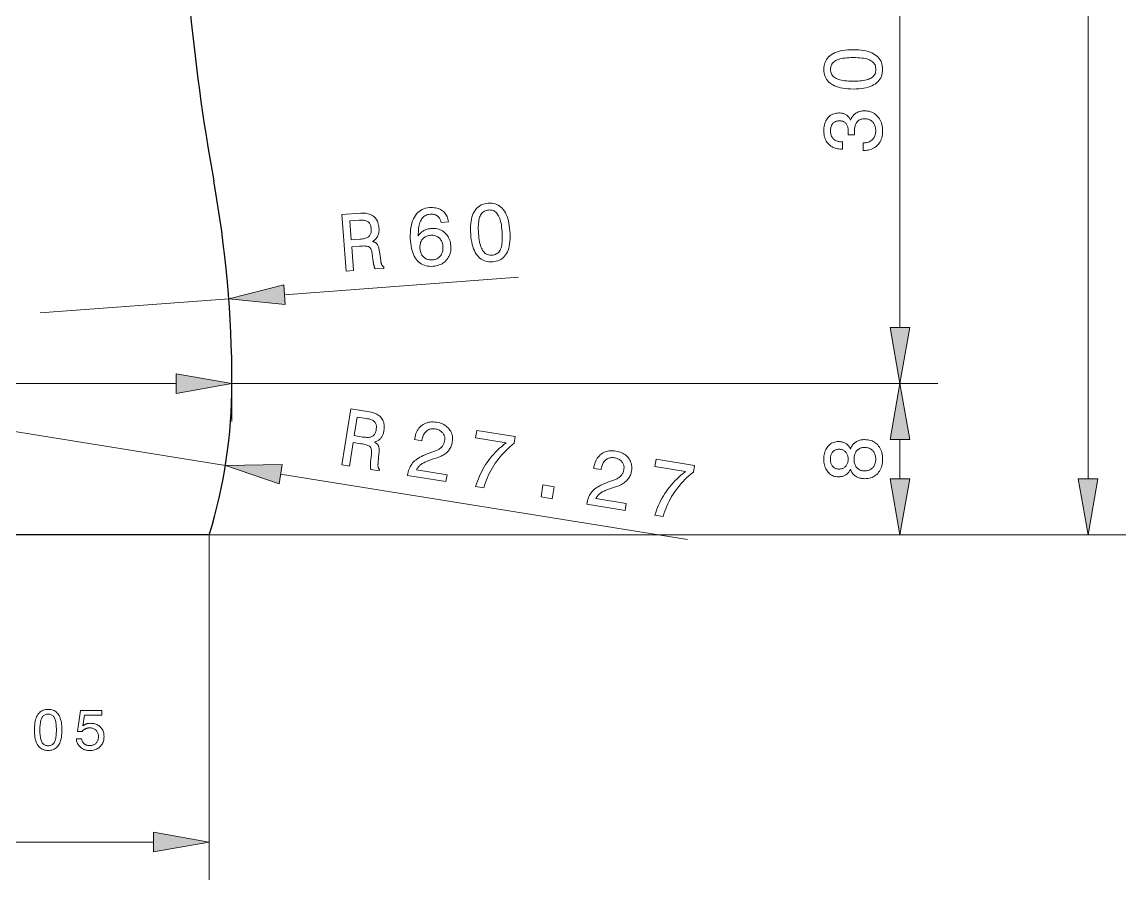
# Model space of a CAD drawing. Extents: x 5 to 286, y 5 to 409.
# Drawn here: x 122 to 180.3, y 109.9 to 155.2 of the extents above; entities that cross this region are included whole.
import ezdxf

# ---------------------------------------------------------------- set-up
doc = ezdxf.new("R2010")
doc.units = 0
doc.layers.add('DIMENSIONS', color=2, linetype='Continuous')
doc.layers.add('OUTLINE', color=7, linetype='Continuous', lineweight=25)

msp = doc.modelspace()

# ---------------------------------------------------------------- linework, layer by layer
at = {"layer": 'DIMENSIONS', "lineweight": 13}
for p, q in [((178.314, 131.108), (178.314, 343.199)), ((168.367, 139.108), (168.367, 163.199)), ((94.122, 136.147), (130.113, 136.147)), ((105.801, 136.154), (132.722, 131.826)), ((133.067, 136.154), (170.367, 136.154)), ((133.067, 136.154), (170.367, 136.154)), ((135.639, 131.357), (157.141, 127.9)), ((131.817, 128.154), (180.314, 128.154)), ((131.817, 128.154), (170.367, 128.154)), ((95.322, 111.919), (128.913, 111.919))]:
    msp.add_line(p, q, dxfattribs=at)
at = {"layer": 'DIMENSIONS', "lineweight": 13, "ltscale": 0.309802}
msp.add_line((135.847, 140.842), (148.204, 141.765), dxfattribs=at)
at = {"layer": 'DIMENSIONS', "lineweight": 13, "ltscale": 0.25}
msp.add_line((122.928, 139.878), (132.901, 140.622), dxfattribs=at)
at = {"layer": 'DIMENSIONS', "lineweight": 13, "ltscale": 0.050157}
msp.add_line((133.067, 136.154), (133.067, 134.147), dxfattribs=at)
at = {"layer": 'DIMENSIONS', "lineweight": 13, "ltscale": 0.052279}
msp.add_line((168.367, 131.108), (168.367, 133.199), dxfattribs=at)
at = {"layer": 'DIMENSIONS', "lineweight": 13, "ltscale": 0.455856}
msp.add_line((131.867, 128.154), (131.867, 109.919), dxfattribs=at)
at = {"layer": 'DIMENSIONS', "lineweight": 13}
for points in [[(165.903, 151.712), (165.755, 151.714), (165.614, 151.722), (165.48, 151.736), (165.353, 151.754), (165.233, 151.778), (165.121, 151.807), (165.016, 151.842), (164.919, 151.882), (164.828, 151.927), (164.745, 151.977), (164.669, 152.033), (164.602, 152.093), (164.542, 152.159), (164.491, 152.229), (164.447, 152.304), (164.411, 152.383), (164.383, 152.468), (164.363, 152.558), (164.352, 152.652), (164.348, 152.751), (164.352, 152.851), (164.363, 152.946), (164.383, 153.036), (164.411, 153.121), (164.446, 153.201), (164.49, 153.276), (164.541, 153.346), (164.6, 153.411), (164.667, 153.471), (164.742, 153.526), (164.824, 153.576), (164.914, 153.62), (165.012, 153.66), (165.117, 153.694), (165.229, 153.723), (165.349, 153.746), (165.477, 153.765), (165.611, 153.778), (165.754, 153.786), (165.903, 153.788), (166.053, 153.786), (166.195, 153.778), (166.329, 153.765), (166.456, 153.746), (166.575, 153.723), (166.687, 153.694), (166.792, 153.66), (166.889, 153.62), (166.979, 153.576), (167.061, 153.526), (167.135, 153.471), (167.202, 153.411), (167.261, 153.346), (167.312, 153.276), (167.355, 153.201), (167.39, 153.121), (167.418, 153.036), (167.437, 152.946), (167.449, 152.851), (167.453, 152.751), (167.449, 152.652), (167.437, 152.558), (167.418, 152.468), (167.39, 152.383), (167.354, 152.304), (167.311, 152.229), (167.26, 152.159), (167.201, 152.093), (167.134, 152.033), (167.059, 151.977), (166.976, 151.927), (166.886, 151.882), (166.789, 151.842), (166.685, 151.807), (166.573, 151.778), (166.454, 151.754), (166.327, 151.736), (166.193, 151.722), (166.052, 151.714)], [(165.903, 152.125), (166.024, 152.126), (166.138, 152.131), (166.245, 152.139), (166.346, 152.149), (166.44, 152.163), (166.528, 152.18), (166.609, 152.199), (166.683, 152.222), (166.75, 152.248), (166.811, 152.277), (166.866, 152.309), (166.915, 152.344), (166.958, 152.383), (166.995, 152.425), (167.027, 152.471), (167.053, 152.52), (167.073, 152.573), (167.087, 152.629), (167.096, 152.688), (167.099, 152.751), (167.096, 152.814), (167.087, 152.874), (167.073, 152.93), (167.053, 152.983), (167.028, 153.032), (166.996, 153.077), (166.959, 153.119), (166.917, 153.158), (166.868, 153.193), (166.814, 153.224), (166.754, 153.253), (166.687, 153.278), (166.613, 153.3), (166.532, 153.319), (166.444, 153.336), (166.35, 153.349), (166.248, 153.36), (166.14, 153.367), (166.025, 153.371), (165.903, 153.373), (165.781, 153.371), (165.666, 153.367), (165.557, 153.36), (165.456, 153.349), (165.361, 153.336), (165.273, 153.319), (165.192, 153.3), (165.118, 153.278), (165.051, 153.253), (164.991, 153.224), (164.937, 153.193), (164.888, 153.158), (164.845, 153.119), (164.808, 153.077), (164.777, 153.032), (164.752, 152.983), (164.732, 152.93), (164.717, 152.874), (164.709, 152.814), (164.706, 152.751), (164.709, 152.688), (164.717, 152.629), (164.732, 152.573), (164.752, 152.52), (164.778, 152.471), (164.81, 152.425), (164.847, 152.383), (164.89, 152.344), (164.939, 152.309), (164.994, 152.277), (165.055, 152.248), (165.122, 152.222), (165.196, 152.199), (165.277, 152.18), (165.365, 152.163), (165.459, 152.149), (165.56, 152.139), (165.668, 152.131), (165.782, 152.126)], [(166.426, 148.465), (166.426, 148.863), (166.488, 148.866), (166.547, 148.872), (166.603, 148.882), (166.657, 148.894), (166.707, 148.91), (166.755, 148.929), (166.799, 148.951), (166.841, 148.977), (166.88, 149.006), (166.916, 149.037), (166.95, 149.072), (166.979, 149.11), (167.005, 149.15), (167.028, 149.193), (167.047, 149.238), (167.063, 149.287), (167.075, 149.338), (167.083, 149.391), (167.089, 149.448), (167.09, 149.506), (167.089, 149.564), (167.084, 149.62), (167.076, 149.672), (167.065, 149.723), (167.051, 149.77), (167.033, 149.816), (167.013, 149.858), (166.989, 149.898), (166.962, 149.936), (166.932, 149.971), (166.899, 150.004), (166.864, 150.032), (166.827, 150.058), (166.787, 150.08), (166.745, 150.099), (166.7, 150.114), (166.653, 150.126), (166.604, 150.134), (166.552, 150.139), (166.498, 150.141), (166.449, 150.139), (166.402, 150.134), (166.357, 150.126), (166.315, 150.114), (166.275, 150.099), (166.237, 150.081), (166.201, 150.059), (166.167, 150.034), (166.136, 150.005), (166.107, 149.973), (166.08, 149.939), (166.056, 149.901), (166.035, 149.861), (166.017, 149.818), (166.002, 149.772), (165.989, 149.723), (165.979, 149.672), (165.972, 149.618), (165.968, 149.562), (165.967, 149.502), (165.967, 149.494), (165.967, 149.485), (165.967, 149.477), (165.967, 149.468), (165.967, 149.459), (165.967, 149.45), (165.968, 149.441), (165.968, 149.432), (165.968, 149.423), (165.969, 149.414), (165.969, 149.404), (165.97, 149.394), (165.97, 149.383), (165.971, 149.372), (165.971, 149.36), (165.972, 149.347), (165.973, 149.334), (165.974, 149.321), (165.974, 149.306), (165.975, 149.291), (165.636, 149.291), (165.636, 149.301), (165.637, 149.31), (165.637, 149.319), (165.637, 149.328), (165.638, 149.337), (165.638, 149.346), (165.638, 149.354), (165.638, 149.363), (165.639, 149.372), (165.639, 149.38), (165.639, 149.388), (165.639, 149.397), (165.639, 149.405), (165.64, 149.413), (165.64, 149.421), (165.64, 149.428), (165.64, 149.436), (165.64, 149.443), (165.64, 149.451), (165.64, 149.458), (165.639, 149.515), (165.635, 149.568), (165.63, 149.619), (165.622, 149.667), (165.611, 149.711), (165.599, 149.753), (165.584, 149.791), (165.566, 149.827), (165.547, 149.86), (165.525, 149.889), (165.501, 149.916), (165.474, 149.94), (165.445, 149.961), (165.414, 149.979), (165.38, 149.994), (165.344, 150.007), (165.305, 150.017), (165.264, 150.024), (165.22, 150.028), (165.174, 150.029), (165.13, 150.028), (165.087, 150.024), (165.047, 150.017), (165.009, 150.008), (164.973, 149.995), (164.939, 149.98), (164.907, 149.963), (164.877, 149.942), (164.85, 149.919), (164.824, 149.893), (164.801, 149.865), (164.78, 149.834), (164.762, 149.801), (164.746, 149.766), (164.732, 149.728), (164.721, 149.687), (164.713, 149.645), (164.707, 149.6), (164.703, 149.552), (164.702, 149.502), (164.703, 149.446), (164.708, 149.393), (164.716, 149.343), (164.728, 149.295), (164.742, 149.25), (164.76, 149.208), (164.781, 149.169), (164.806, 149.132), (164.833, 149.098), (164.864, 149.067), (164.898, 149.039), (164.935, 149.013), (164.975, 148.991), (165.018, 148.972), (165.064, 148.955), (165.114, 148.942), (165.166, 148.932), (165.221, 148.924), (165.279, 148.92), (165.341, 148.918), (165.341, 148.535), (165.311, 148.535), (165.225, 148.537), (165.142, 148.545), (165.063, 148.558), (164.987, 148.576), (164.915, 148.599), (164.847, 148.627), (164.782, 148.66), (164.721, 148.699), (164.663, 148.742), (164.609, 148.791), (164.559, 148.844), (164.515, 148.9), (164.476, 148.96), (164.442, 149.024), (164.413, 149.091), (164.389, 149.162), (164.371, 149.237), (164.358, 149.315), (164.35, 149.396), (164.348, 149.481), (164.35, 149.571), (164.356, 149.657), (164.367, 149.738), (164.382, 149.816), (164.401, 149.889), (164.424, 149.958), (164.452, 150.023), (164.484, 150.084), (164.52, 150.141), (164.561, 150.194), (164.605, 150.242), (164.652, 150.285), (164.703, 150.323), (164.758, 150.356), (164.816, 150.384), (164.877, 150.406), (164.941, 150.424), (165.009, 150.437), (165.08, 150.444), (165.155, 150.447), (165.198, 150.446), (165.239, 150.443), (165.28, 150.438), (165.319, 150.431), (165.356, 150.423), (165.393, 150.412), (165.428, 150.4), (165.462, 150.385), (165.495, 150.369), (165.526, 150.351), (165.556, 150.331), (165.585, 150.309), (165.612, 150.285), (165.637, 150.259), (165.662, 150.232), (165.684, 150.203), (165.705, 150.172), (165.725, 150.139), (165.743, 150.104), (165.76, 150.067), (165.779, 150.115), (165.799, 150.16), (165.822, 150.202), (165.847, 150.243), (165.873, 150.28), (165.902, 150.316), (165.933, 150.349), (165.965, 150.38), (166, 150.409), (166.036, 150.435), (166.075, 150.459), (166.115, 150.48), (166.157, 150.499), (166.2, 150.515), (166.246, 150.529), (166.293, 150.541), (166.341, 150.549), (166.392, 150.556), (166.444, 150.559), (166.498, 150.561), (166.583, 150.558), (166.664, 150.549), (166.742, 150.534), (166.816, 150.513), (166.887, 150.487), (166.955, 150.454), (167.019, 150.416), (167.08, 150.372), (167.138, 150.322), (167.192, 150.265), (167.241, 150.204), (167.286, 150.14), (167.325, 150.071), (167.359, 149.998), (167.388, 149.922), (167.411, 149.841), (167.429, 149.757), (167.443, 149.669), (167.45, 149.577), (167.453, 149.481), (167.45, 149.39), (167.442, 149.303), (167.429, 149.22), (167.409, 149.14), (167.385, 149.064), (167.355, 148.992), (167.32, 148.924), (167.279, 148.859), (167.233, 148.798), (167.181, 148.741), (167.125, 148.689), (167.065, 148.642), (167.002, 148.6), (166.934, 148.564), (166.864, 148.534), (166.789, 148.509), (166.711, 148.49), (166.63, 148.476), (166.545, 148.468), (166.456, 148.465)], [(144.514, 144.687), (144.118, 144.657), (144.109, 144.702), (144.098, 144.745), (144.084, 144.786), (144.069, 144.824), (144.051, 144.859), (144.031, 144.892), (144.009, 144.923), (143.985, 144.952), (143.958, 144.978), (143.93, 145.002), (143.899, 145.023), (143.867, 145.041), (143.833, 145.057), (143.797, 145.071), (143.759, 145.082), (143.719, 145.09), (143.677, 145.095), (143.633, 145.098), (143.588, 145.098), (143.54, 145.096), (143.476, 145.089), (143.416, 145.076), (143.359, 145.058), (143.306, 145.035), (143.256, 145.007), (143.209, 144.974), (143.166, 144.936), (143.127, 144.892), (143.09, 144.843), (143.058, 144.79), (143.029, 144.73), (143.003, 144.666), (142.98, 144.596), (142.961, 144.521), (142.945, 144.441), (142.932, 144.355), (142.923, 144.264), (142.917, 144.167), (142.914, 144.066), (142.915, 143.959), (142.938, 143.992), (142.963, 144.024), (142.989, 144.055), (143.016, 144.084), (143.044, 144.111), (143.074, 144.138), (143.105, 144.162), (143.137, 144.186), (143.17, 144.207), (143.204, 144.228), (143.24, 144.246), (143.277, 144.263), (143.314, 144.279), (143.353, 144.293), (143.392, 144.305), (143.433, 144.316), (143.474, 144.325), (143.517, 144.332), (143.561, 144.338), (143.605, 144.342), (143.689, 144.346), (143.769, 144.343), (143.847, 144.335), (143.922, 144.322), (143.995, 144.303), (144.064, 144.278), (144.131, 144.247), (144.195, 144.211), (144.256, 144.169), (144.315, 144.121), (144.369, 144.069), (144.419, 144.013), (144.463, 143.952), (144.503, 143.888), (144.537, 143.821), (144.567, 143.749), (144.591, 143.673), (144.61, 143.594), (144.624, 143.51), (144.633, 143.423), (144.637, 143.335), (144.635, 143.251), (144.627, 143.169), (144.613, 143.09), (144.593, 143.014), (144.568, 142.941), (144.536, 142.871), (144.499, 142.804), (144.456, 142.739), (144.407, 142.678), (144.353, 142.621), (144.295, 142.569), (144.233, 142.522), (144.168, 142.481), (144.098, 142.445), (144.025, 142.414), (143.948, 142.389), (143.867, 142.369), (143.782, 142.354), (143.693, 142.344), (143.59, 142.34), (143.491, 142.344), (143.397, 142.355), (143.307, 142.374), (143.222, 142.401), (143.141, 142.435), (143.064, 142.477), (142.992, 142.526), (142.924, 142.583), (142.861, 142.648), (142.802, 142.72), (142.748, 142.799), (142.699, 142.885), (142.656, 142.977), (142.618, 143.076), (142.584, 143.183), (142.556, 143.296), (142.533, 143.416), (142.515, 143.543), (142.503, 143.676), (142.494, 143.833), (142.492, 143.984), (142.496, 144.127), (142.507, 144.264), (142.524, 144.394), (142.547, 144.517), (142.578, 144.634), (142.614, 144.743), (142.658, 144.846), (142.707, 144.942), (142.763, 145.03), (142.824, 145.11), (142.89, 145.182), (142.962, 145.244), (143.04, 145.299), (143.122, 145.345), (143.211, 145.383), (143.304, 145.412), (143.403, 145.432), (143.508, 145.445), (143.592, 145.449), (143.672, 145.448), (143.749, 145.443), (143.823, 145.433), (143.894, 145.419), (143.961, 145.4), (144.025, 145.377), (144.086, 145.349), (144.144, 145.316), (144.198, 145.278), (144.248, 145.237), (144.295, 145.191), (144.337, 145.142), (144.375, 145.089), (144.408, 145.032), (144.438, 144.97), (144.463, 144.905), (144.484, 144.836), (144.501, 144.764)], [(145.686, 144.047), (145.678, 144.196), (145.675, 144.337), (145.678, 144.472), (145.688, 144.599), (145.702, 144.72), (145.723, 144.834), (145.75, 144.942), (145.782, 145.042), (145.821, 145.136), (145.865, 145.222), (145.915, 145.302), (145.97, 145.374), (146.03, 145.438), (146.096, 145.495), (146.168, 145.544), (146.245, 145.585), (146.327, 145.619), (146.415, 145.646), (146.508, 145.665), (146.607, 145.676), (146.707, 145.68), (146.802, 145.675), (146.894, 145.662), (146.98, 145.641), (147.063, 145.611), (147.141, 145.574), (147.214, 145.528), (147.284, 145.474), (147.348, 145.411), (147.409, 145.341), (147.465, 145.262), (147.516, 145.176), (147.562, 145.081), (147.604, 144.979), (147.641, 144.869), (147.674, 144.751), (147.702, 144.626), (147.725, 144.492), (147.743, 144.351), (147.757, 144.202), (147.766, 144.053), (147.768, 143.911), (147.765, 143.776), (147.756, 143.648), (147.742, 143.527), (147.721, 143.413), (147.695, 143.306), (147.663, 143.206), (147.625, 143.114), (147.581, 143.028), (147.532, 142.95), (147.477, 142.879), (147.417, 142.815), (147.351, 142.759), (147.279, 142.711), (147.202, 142.669), (147.12, 142.636), (147.031, 142.609), (146.937, 142.591), (146.838, 142.579), (146.739, 142.576), (146.644, 142.581), (146.553, 142.594), (146.467, 142.615), (146.384, 142.644), (146.307, 142.682), (146.233, 142.728), (146.163, 142.782), (146.098, 142.844), (146.037, 142.915), (145.981, 142.993), (145.929, 143.08), (145.882, 143.174), (145.84, 143.275), (145.802, 143.385), (145.77, 143.502), (145.742, 143.627), (145.718, 143.759), (145.7, 143.899)], [(146.098, 144.078), (146.109, 143.958), (146.122, 143.844), (146.137, 143.738), (146.155, 143.638), (146.176, 143.545), (146.199, 143.46), (146.225, 143.38), (146.253, 143.308), (146.284, 143.243), (146.317, 143.184), (146.353, 143.132), (146.392, 143.086), (146.434, 143.046), (146.479, 143.012), (146.527, 142.983), (146.578, 142.961), (146.632, 142.945), (146.689, 142.935), (146.749, 142.931), (146.812, 142.933), (146.874, 142.94), (146.933, 142.953), (146.988, 142.971), (147.039, 142.995), (147.086, 143.024), (147.129, 143.059), (147.169, 143.099), (147.204, 143.144), (147.235, 143.195), (147.262, 143.252), (147.286, 143.314), (147.306, 143.383), (147.323, 143.458), (147.336, 143.54), (147.346, 143.629), (147.352, 143.724), (147.355, 143.826), (147.355, 143.934), (147.35, 144.049), (147.343, 144.171), (147.332, 144.293), (147.319, 144.407), (147.304, 144.515), (147.286, 144.616), (147.265, 144.709), (147.243, 144.795), (147.217, 144.875), (147.189, 144.947), (147.159, 145.012), (147.127, 145.07), (147.091, 145.122), (147.053, 145.167), (147.011, 145.207), (146.966, 145.241), (146.919, 145.269), (146.868, 145.291), (146.814, 145.307), (146.757, 145.317), (146.697, 145.321), (146.633, 145.319), (146.571, 145.311), (146.512, 145.298), (146.458, 145.28), (146.407, 145.256), (146.36, 145.226), (146.316, 145.191), (146.277, 145.151), (146.242, 145.105), (146.21, 145.053), (146.182, 144.996), (146.158, 144.934), (146.137, 144.864), (146.12, 144.788), (146.106, 144.706), (146.096, 144.618), (146.089, 144.523), (146.086, 144.421), (146.087, 144.313), (146.091, 144.199)], [(139.094, 142.088), (138.871, 145.075), (139.87, 145.15), (139.956, 145.154), (140.039, 145.154), (140.117, 145.148), (140.192, 145.139), (140.263, 145.124), (140.33, 145.105), (140.393, 145.082), (140.452, 145.053), (140.507, 145.02), (140.559, 144.982), (140.606, 144.94), (140.649, 144.894), (140.688, 144.843), (140.722, 144.788), (140.752, 144.728), (140.778, 144.664), (140.799, 144.596), (140.816, 144.524), (140.829, 144.447), (140.837, 144.366), (140.84, 144.317), (140.84, 144.27), (140.839, 144.224), (140.835, 144.18), (140.829, 144.137), (140.821, 144.095), (140.811, 144.055), (140.799, 144.016), (140.785, 143.978), (140.769, 143.942), (140.75, 143.907), (140.73, 143.874), (140.707, 143.842), (140.683, 143.811), (140.656, 143.782), (140.627, 143.755), (140.597, 143.729), (140.564, 143.704), (140.529, 143.681), (140.493, 143.659), (140.525, 143.651), (140.556, 143.641), (140.585, 143.63), (140.613, 143.618), (140.638, 143.604), (140.662, 143.589), (140.684, 143.573), (140.705, 143.555), (140.723, 143.536), (140.74, 143.516), (140.756, 143.493), (140.77, 143.467), (140.784, 143.438), (140.797, 143.405), (140.81, 143.368), (140.821, 143.328), (140.832, 143.285), (140.842, 143.239), (140.851, 143.188), (140.859, 143.135), (140.927, 142.652), (140.932, 142.621), (140.937, 142.592), (140.942, 142.565), (140.947, 142.54), (140.953, 142.516), (140.959, 142.494), (140.965, 142.474), (140.971, 142.455), (140.978, 142.438), (140.984, 142.423), (140.992, 142.409), (141, 142.396), (141.008, 142.384), (141.017, 142.372), (141.027, 142.362), (141.038, 142.351), (141.049, 142.342), (141.06, 142.334), (141.072, 142.326), (141.085, 142.319), (141.091, 142.237), (140.639, 142.203), (140.633, 142.213), (140.626, 142.223), (140.62, 142.235), (140.614, 142.248), (140.608, 142.262), (140.602, 142.276), (140.597, 142.292), (140.591, 142.308), (140.586, 142.326), (140.58, 142.345), (140.575, 142.364), (140.57, 142.385), (140.565, 142.408), (140.56, 142.432), (140.555, 142.457), (140.55, 142.483), (140.545, 142.511), (140.541, 142.54), (140.536, 142.571), (140.531, 142.603), (140.481, 142.988), (140.473, 143.044), (140.463, 143.096), (140.452, 143.144), (140.439, 143.187), (140.425, 143.227), (140.41, 143.262), (140.393, 143.293), (140.374, 143.319), (140.354, 143.342), (140.333, 143.36), (140.308, 143.375), (140.277, 143.388), (140.24, 143.398), (140.197, 143.407), (140.147, 143.413), (140.092, 143.416), (140.03, 143.418), (139.963, 143.417), (139.889, 143.415), (139.809, 143.41), (139.399, 143.379), (139.494, 142.118)], [(139.786, 144.776), (139.298, 144.739), (139.372, 143.745), (139.833, 143.779), (139.901, 143.785), (139.964, 143.794), (140.023, 143.804), (140.078, 143.816), (140.128, 143.83), (140.174, 143.846), (140.216, 143.865), (140.253, 143.885), (140.286, 143.907), (140.314, 143.931), (140.338, 143.958), (140.36, 143.987), (140.378, 144.02), (140.394, 144.055), (140.406, 144.093), (140.416, 144.134), (140.422, 144.178), (140.426, 144.225), (140.426, 144.274), (140.424, 144.326), (140.419, 144.378), (140.411, 144.426), (140.401, 144.471), (140.388, 144.513), (140.373, 144.551), (140.355, 144.587), (140.335, 144.619), (140.312, 144.648), (140.287, 144.673), (140.259, 144.696), (140.228, 144.715), (140.193, 144.732), (140.155, 144.747), (140.113, 144.759), (140.068, 144.768), (140.019, 144.775), (139.966, 144.779), (139.909, 144.78), (139.849, 144.779)], [(144.217, 143.388), (144.212, 143.445), (144.203, 143.5), (144.191, 143.551), (144.176, 143.601), (144.157, 143.648), (144.136, 143.692), (144.112, 143.733), (144.085, 143.772), (144.054, 143.809), (144.021, 143.842), (143.985, 143.873), (143.947, 143.9), (143.908, 143.924), (143.867, 143.943), (143.824, 143.959), (143.779, 143.972), (143.733, 143.981), (143.685, 143.986), (143.635, 143.987), (143.583, 143.985), (143.526, 143.979), (143.471, 143.97), (143.419, 143.957), (143.37, 143.942), (143.324, 143.923), (143.28, 143.9), (143.24, 143.875), (143.202, 143.846), (143.167, 143.814), (143.134, 143.778), (143.105, 143.74), (143.08, 143.7), (143.058, 143.657), (143.039, 143.612), (143.024, 143.565), (143.013, 143.515), (143.005, 143.463), (143.001, 143.408), (143, 143.352), (143.003, 143.293), (143.009, 143.234), (143.018, 143.178), (143.03, 143.125), (143.046, 143.074), (143.064, 143.026), (143.086, 142.981), (143.11, 142.939), (143.138, 142.899), (143.169, 142.862), (143.203, 142.828), (143.24, 142.797), (143.279, 142.77), (143.32, 142.746), (143.362, 142.726), (143.407, 142.71), (143.454, 142.698), (143.504, 142.689), (143.555, 142.684), (143.608, 142.682), (143.663, 142.685), (143.716, 142.69), (143.766, 142.7), (143.814, 142.712), (143.86, 142.729), (143.903, 142.748), (143.945, 142.772), (143.983, 142.798), (144.02, 142.828), (144.054, 142.862), (144.086, 142.899), (144.115, 142.939), (144.14, 142.981), (144.162, 143.025), (144.181, 143.071), (144.196, 143.118), (144.207, 143.168), (144.215, 143.22), (144.219, 143.274), (144.22, 143.33)], [(135.808, 141.362), (132.901, 140.622), (135.886, 140.323)], [(167.846, 139.108), (168.367, 136.154), (168.888, 139.108)], [(130.113, 135.626), (133.067, 136.147), (130.113, 136.668)], [(168.888, 133.199), (168.367, 136.154), (167.846, 133.199)], [(138.877, 131.849), (139.353, 134.807), (140.341, 134.648), (140.426, 134.632), (140.507, 134.612), (140.582, 134.589), (140.652, 134.562), (140.718, 134.532), (140.779, 134.498), (140.834, 134.46), (140.885, 134.419), (140.932, 134.374), (140.973, 134.325), (141.009, 134.273), (141.04, 134.218), (141.066, 134.159), (141.087, 134.098), (141.102, 134.033), (141.112, 133.965), (141.117, 133.894), (141.117, 133.819), (141.112, 133.742), (141.101, 133.661), (141.092, 133.613), (141.082, 133.567), (141.07, 133.523), (141.056, 133.48), (141.04, 133.44), (141.023, 133.401), (141.004, 133.364), (140.983, 133.329), (140.96, 133.296), (140.936, 133.265), (140.91, 133.235), (140.882, 133.207), (140.853, 133.181), (140.822, 133.157), (140.789, 133.135), (140.755, 133.115), (140.719, 133.097), (140.682, 133.081), (140.643, 133.066), (140.602, 133.053), (140.632, 133.038), (140.66, 133.021), (140.685, 133.004), (140.709, 132.985), (140.731, 132.966), (140.751, 132.946), (140.768, 132.925), (140.784, 132.903), (140.798, 132.88), (140.809, 132.857), (140.819, 132.831), (140.828, 132.802), (140.834, 132.77), (140.839, 132.735), (140.843, 132.697), (140.845, 132.655), (140.845, 132.611), (140.844, 132.563), (140.841, 132.512), (140.837, 132.458), (140.791, 131.972), (140.788, 131.942), (140.787, 131.913), (140.785, 131.885), (140.785, 131.859), (140.784, 131.835), (140.785, 131.812), (140.786, 131.791), (140.788, 131.771), (140.791, 131.753), (140.794, 131.737), (140.798, 131.722), (140.802, 131.707), (140.808, 131.693), (140.814, 131.68), (140.821, 131.667), (140.829, 131.655), (140.837, 131.643), (140.847, 131.632), (140.857, 131.622), (140.868, 131.612), (140.855, 131.531), (140.407, 131.603), (140.403, 131.614), (140.399, 131.626), (140.396, 131.639), (140.393, 131.652), (140.39, 131.667), (140.388, 131.683), (140.386, 131.699), (140.384, 131.717), (140.383, 131.735), (140.382, 131.754), (140.382, 131.775), (140.382, 131.796), (140.382, 131.819), (140.383, 131.844), (140.384, 131.869), (140.385, 131.896), (140.387, 131.924), (140.389, 131.954), (140.392, 131.985), (140.395, 132.017), (140.435, 132.403), (140.44, 132.46), (140.443, 132.513), (140.443, 132.562), (140.44, 132.607), (140.436, 132.648), (140.429, 132.686), (140.42, 132.72), (140.408, 132.75), (140.394, 132.777), (140.377, 132.799), (140.357, 132.82), (140.329, 132.839), (140.296, 132.858), (140.255, 132.876), (140.209, 132.893), (140.156, 132.91), (140.096, 132.926), (140.031, 132.941), (139.958, 132.955), (139.879, 132.969), (139.473, 133.034), (139.273, 131.785)], [(140.173, 134.303), (139.69, 134.381), (139.532, 133.396), (139.988, 133.323), (140.055, 133.313), (140.119, 133.307), (140.179, 133.303), (140.235, 133.302), (140.287, 133.304), (140.336, 133.309), (140.38, 133.317), (140.421, 133.329), (140.458, 133.343), (140.491, 133.36), (140.521, 133.38), (140.549, 133.403), (140.574, 133.431), (140.598, 133.461), (140.619, 133.495), (140.637, 133.533), (140.654, 133.574), (140.668, 133.619), (140.68, 133.667), (140.69, 133.718), (140.696, 133.77), (140.7, 133.818), (140.701, 133.864), (140.698, 133.908), (140.692, 133.949), (140.683, 133.987), (140.671, 134.023), (140.655, 134.057), (140.637, 134.088), (140.615, 134.116), (140.589, 134.142), (140.56, 134.167), (140.526, 134.189), (140.488, 134.211), (140.446, 134.23), (140.399, 134.248), (140.349, 134.264), (140.294, 134.279), (140.236, 134.292)], [(142.342, 131.292), (142.344, 131.304), (142.359, 131.39), (142.379, 131.473), (142.402, 131.552), (142.429, 131.627), (142.459, 131.699), (142.493, 131.768), (142.531, 131.832), (142.572, 131.894), (142.617, 131.951), (142.665, 132.005), (142.719, 132.057), (142.779, 132.108), (142.846, 132.157), (142.919, 132.205), (142.999, 132.253), (143.085, 132.298), (143.178, 132.343), (143.278, 132.387), (143.384, 132.429), (143.496, 132.471), (143.77, 132.568), (143.818, 132.585), (143.864, 132.604), (143.908, 132.624), (143.949, 132.645), (143.987, 132.666), (144.024, 132.689), (144.058, 132.713), (144.089, 132.738), (144.119, 132.763), (144.145, 132.79), (144.17, 132.818), (144.193, 132.847), (144.214, 132.878), (144.233, 132.91), (144.25, 132.944), (144.265, 132.979), (144.279, 133.015), (144.29, 133.053), (144.3, 133.092), (144.307, 133.133), (144.313, 133.179), (144.315, 133.224), (144.314, 133.268), (144.309, 133.31), (144.301, 133.352), (144.289, 133.391), (144.274, 133.43), (144.255, 133.467), (144.233, 133.504), (144.207, 133.538), (144.178, 133.571), (144.146, 133.601), (144.112, 133.629), (144.075, 133.654), (144.036, 133.677), (143.994, 133.697), (143.949, 133.715), (143.901, 133.73), (143.851, 133.742), (143.798, 133.752), (143.745, 133.759), (143.694, 133.762), (143.645, 133.76), (143.597, 133.755), (143.551, 133.745), (143.506, 133.732), (143.464, 133.714), (143.422, 133.693), (143.383, 133.667), (143.345, 133.637), (143.31, 133.604), (143.277, 133.568), (143.247, 133.528), (143.219, 133.485), (143.194, 133.439), (143.172, 133.389), (143.152, 133.336), (143.135, 133.28), (143.121, 133.221), (143.109, 133.159), (143.104, 133.123), (142.716, 133.185), (142.726, 133.246), (142.744, 133.337), (142.766, 133.424), (142.792, 133.505), (142.824, 133.582), (142.86, 133.655), (142.901, 133.722), (142.947, 133.785), (142.997, 133.843), (143.052, 133.896), (143.112, 133.945), (143.175, 133.988), (143.242, 134.025), (143.311, 134.056), (143.383, 134.081), (143.459, 134.1), (143.537, 134.113), (143.618, 134.119), (143.702, 134.12), (143.788, 134.114), (143.878, 134.103), (143.963, 134.086), (144.045, 134.066), (144.122, 134.041), (144.195, 134.012), (144.264, 133.978), (144.328, 133.94), (144.389, 133.898), (144.445, 133.852), (144.497, 133.801), (144.546, 133.745), (144.589, 133.687), (144.626, 133.626), (144.657, 133.564), (144.683, 133.499), (144.703, 133.431), (144.716, 133.362), (144.724, 133.291), (144.726, 133.217), (144.722, 133.141), (144.712, 133.063), (144.701, 133.003), (144.687, 132.945), (144.67, 132.889), (144.65, 132.835), (144.627, 132.782), (144.601, 132.732), (144.572, 132.684), (144.54, 132.638), (144.506, 132.594), (144.468, 132.553), (144.428, 132.513), (144.384, 132.474), (144.337, 132.438), (144.287, 132.403), (144.234, 132.37), (144.178, 132.339), (144.118, 132.309), (144.056, 132.282), (143.99, 132.256), (143.921, 132.232), (143.651, 132.145), (143.576, 132.119), (143.505, 132.094), (143.438, 132.068), (143.375, 132.043), (143.317, 132.017), (143.262, 131.992), (143.212, 131.967), (143.166, 131.942), (143.124, 131.917), (143.086, 131.892), (143.051, 131.866), (143.018, 131.84), (142.987, 131.812), (142.959, 131.783), (142.932, 131.754), (142.907, 131.723), (142.884, 131.691), (142.863, 131.658), (142.844, 131.625), (142.827, 131.59), (144.434, 131.331), (144.375, 130.965)], [(145.947, 130.712), (145.991, 130.851), (146.038, 130.986), (146.09, 131.12), (146.145, 131.25), (146.203, 131.378), (146.266, 131.503), (146.332, 131.626), (146.402, 131.746), (146.475, 131.863), (146.553, 131.978), (146.634, 132.091), (146.72, 132.202), (146.81, 132.311), (146.904, 132.418), (147.003, 132.523), (147.106, 132.627), (147.214, 132.729), (147.326, 132.829), (147.442, 132.927), (147.563, 133.023), (145.944, 133.284), (146.006, 133.673), (148.036, 133.347), (147.979, 132.993), (147.862, 132.898), (147.749, 132.801), (147.64, 132.701), (147.535, 132.6), (147.433, 132.495), (147.336, 132.389), (147.242, 132.28), (147.153, 132.169), (147.067, 132.055), (146.985, 131.94), (146.907, 131.821), (146.833, 131.701), (146.763, 131.577), (146.696, 131.451), (146.634, 131.323), (146.575, 131.192), (146.52, 131.059), (146.469, 130.923), (146.421, 130.784), (146.378, 130.643)], [(165.752, 131.617), (165.733, 131.578), (165.713, 131.542), (165.691, 131.507), (165.669, 131.474), (165.645, 131.444), (165.619, 131.415), (165.593, 131.388), (165.565, 131.363), (165.536, 131.341), (165.505, 131.32), (165.473, 131.301), (165.44, 131.284), (165.405, 131.269), (165.369, 131.256), (165.331, 131.246), (165.292, 131.237), (165.251, 131.23), (165.21, 131.225), (165.166, 131.222), (165.121, 131.221), (165.054, 131.223), (164.989, 131.231), (164.927, 131.244), (164.867, 131.262), (164.81, 131.285), (164.755, 131.314), (164.703, 131.347), (164.654, 131.386), (164.607, 131.43), (164.563, 131.479), (164.522, 131.532), (164.485, 131.589), (164.453, 131.648), (164.425, 131.711), (164.401, 131.777), (164.382, 131.845), (164.367, 131.918), (164.356, 131.993), (164.35, 132.071), (164.348, 132.153), (164.35, 132.234), (164.356, 132.313), (164.367, 132.389), (164.382, 132.461), (164.401, 132.53), (164.425, 132.595), (164.453, 132.658), (164.485, 132.717), (164.522, 132.773), (164.563, 132.826), (164.607, 132.875), (164.654, 132.918), (164.703, 132.957), (164.755, 132.99), (164.81, 133.018), (164.867, 133.041), (164.927, 133.059), (164.989, 133.072), (165.054, 133.08), (165.121, 133.082), (165.167, 133.081), (165.21, 133.078), (165.253, 133.074), (165.293, 133.067), (165.333, 133.058), (165.37, 133.047), (165.407, 133.035), (165.442, 133.02), (165.475, 133.004), (165.507, 132.985), (165.538, 132.965), (165.567, 132.942), (165.595, 132.918), (165.621, 132.891), (165.646, 132.863), (165.67, 132.832), (165.692, 132.799), (165.714, 132.764), (165.733, 132.727), (165.752, 132.688), (165.771, 132.736), (165.793, 132.782), (165.816, 132.825), (165.842, 132.866), (165.869, 132.904), (165.899, 132.94), (165.93, 132.974), (165.964, 133.005), (165.999, 133.034), (166.036, 133.06), (166.076, 133.084), (166.116, 133.105), (166.159, 133.124), (166.204, 133.14), (166.25, 133.154), (166.298, 133.166), (166.347, 133.174), (166.399, 133.181), (166.452, 133.184), (166.506, 133.186), (166.591, 133.183), (166.672, 133.174), (166.75, 133.16), (166.824, 133.141), (166.895, 133.116), (166.962, 133.085), (167.026, 133.049), (167.086, 133.007), (167.143, 132.959), (167.196, 132.906), (167.245, 132.848), (167.288, 132.787), (167.327, 132.721), (167.36, 132.652), (167.389, 132.578), (167.412, 132.501), (167.43, 132.42), (167.443, 132.335), (167.45, 132.246), (167.453, 132.153), (167.45, 132.06), (167.443, 131.971), (167.43, 131.886), (167.412, 131.805), (167.389, 131.727), (167.36, 131.654), (167.327, 131.585), (167.288, 131.519), (167.245, 131.458), (167.196, 131.4), (167.143, 131.347), (167.086, 131.3), (167.026, 131.258), (166.962, 131.222), (166.895, 131.191), (166.824, 131.166), (166.75, 131.147), (166.672, 131.133), (166.591, 131.124), (166.506, 131.122), (166.452, 131.123), (166.399, 131.127), (166.347, 131.133), (166.298, 131.142), (166.25, 131.153), (166.204, 131.167), (166.159, 131.183), (166.116, 131.202), (166.076, 131.223), (166.036, 131.247), (165.999, 131.273), (165.964, 131.302), (165.93, 131.333), (165.899, 131.367), (165.869, 131.402), (165.842, 131.441), (165.816, 131.481), (165.793, 131.524), (165.771, 131.569)], [(151.814, 129.769), (151.816, 129.781), (151.832, 129.868), (151.852, 129.95), (151.875, 130.029), (151.902, 130.104), (151.932, 130.176), (151.966, 130.245), (152.004, 130.309), (152.045, 130.371), (152.09, 130.428), (152.138, 130.482), (152.192, 130.534), (152.252, 130.585), (152.319, 130.634), (152.392, 130.682), (152.472, 130.73), (152.558, 130.776), (152.651, 130.82), (152.75, 130.864), (152.856, 130.906), (152.969, 130.948), (153.243, 131.045), (153.291, 131.062), (153.337, 131.081), (153.38, 131.101), (153.421, 131.122), (153.46, 131.143), (153.497, 131.166), (153.531, 131.19), (153.562, 131.215), (153.591, 131.24), (153.618, 131.267), (153.643, 131.295), (153.666, 131.325), (153.687, 131.355), (153.706, 131.387), (153.723, 131.421), (153.738, 131.456), (153.752, 131.492), (153.763, 131.53), (153.773, 131.569), (153.78, 131.61), (153.786, 131.656), (153.788, 131.701), (153.787, 131.745), (153.782, 131.787), (153.774, 131.829), (153.762, 131.869), (153.747, 131.907), (153.728, 131.945), (153.706, 131.981), (153.68, 132.015), (153.651, 132.048), (153.619, 132.079), (153.585, 132.106), (153.548, 132.132), (153.509, 132.154), (153.466, 132.174), (153.422, 132.192), (153.374, 132.207), (153.324, 132.22), (153.271, 132.229), (153.218, 132.236), (153.167, 132.239), (153.118, 132.237), (153.07, 132.232), (153.024, 132.222), (152.979, 132.209), (152.936, 132.191), (152.895, 132.17), (152.856, 132.144), (152.818, 132.114), (152.783, 132.081), (152.75, 132.045), (152.719, 132.005), (152.692, 131.962), (152.667, 131.916), (152.645, 131.866), (152.625, 131.813), (152.608, 131.757), (152.594, 131.698), (152.582, 131.636), (152.576, 131.6), (152.189, 131.662), (152.199, 131.723), (152.216, 131.814), (152.239, 131.901), (152.265, 131.982), (152.297, 132.06), (152.333, 132.132), (152.374, 132.199), (152.42, 132.262), (152.47, 132.32), (152.525, 132.374), (152.585, 132.422), (152.648, 132.465), (152.715, 132.502), (152.784, 132.533), (152.856, 132.558), (152.932, 132.577), (153.01, 132.59), (153.091, 132.596), (153.174, 132.597), (153.261, 132.591), (153.351, 132.58), (153.436, 132.563), (153.518, 132.543), (153.595, 132.518), (153.668, 132.489), (153.736, 132.455), (153.801, 132.417), (153.862, 132.375), (153.918, 132.329), (153.97, 132.278), (154.019, 132.223), (154.062, 132.164), (154.099, 132.103), (154.13, 132.041), (154.156, 131.976), (154.175, 131.908), (154.189, 131.839), (154.197, 131.768), (154.199, 131.694), (154.195, 131.618), (154.185, 131.54), (154.174, 131.48), (154.16, 131.422), (154.143, 131.366), (154.123, 131.312), (154.1, 131.26), (154.074, 131.209), (154.045, 131.161), (154.013, 131.115), (153.979, 131.072), (153.941, 131.03), (153.9, 130.99), (153.857, 130.951), (153.81, 130.915), (153.76, 130.88), (153.707, 130.847), (153.65, 130.816), (153.591, 130.786), (153.528, 130.759), (153.463, 130.733), (153.394, 130.709), (153.124, 130.622), (153.049, 130.596), (152.978, 130.571), (152.911, 130.545), (152.848, 130.52), (152.79, 130.495), (152.735, 130.469), (152.685, 130.444), (152.639, 130.419), (152.597, 130.394), (152.559, 130.369), (152.524, 130.343), (152.491, 130.317), (152.46, 130.289), (152.431, 130.261), (152.405, 130.231), (152.38, 130.2), (152.357, 130.168), (152.336, 130.135), (152.317, 130.102), (152.3, 130.067), (153.907, 129.808), (153.848, 129.442)], [(165.155, 131.632), (165.197, 131.633), (165.238, 131.638), (165.276, 131.645), (165.314, 131.655), (165.349, 131.667), (165.383, 131.683), (165.415, 131.702), (165.445, 131.723), (165.474, 131.747), (165.501, 131.774), (165.526, 131.804), (165.548, 131.835), (165.567, 131.868), (165.584, 131.903), (165.599, 131.94), (165.611, 131.979), (165.62, 132.019), (165.626, 132.062), (165.63, 132.106), (165.632, 132.153), (165.63, 132.199), (165.626, 132.244), (165.62, 132.287), (165.611, 132.328), (165.599, 132.367), (165.584, 132.404), (165.567, 132.439), (165.548, 132.472), (165.526, 132.504), (165.501, 132.533), (165.474, 132.56), (165.445, 132.584), (165.415, 132.606), (165.383, 132.624), (165.349, 132.64), (165.314, 132.653), (165.276, 132.663), (165.238, 132.67), (165.197, 132.674), (165.155, 132.675), (165.113, 132.674), (165.073, 132.67), (165.034, 132.663), (164.998, 132.653), (164.963, 132.641), (164.93, 132.625), (164.899, 132.607), (164.87, 132.586), (164.842, 132.563), (164.817, 132.536), (164.793, 132.507), (164.772, 132.476), (164.754, 132.443), (164.738, 132.408), (164.724, 132.371), (164.713, 132.331), (164.704, 132.29), (164.698, 132.246), (164.695, 132.2), (164.693, 132.153), (164.695, 132.105), (164.698, 132.06), (164.704, 132.016), (164.713, 131.975), (164.724, 131.936), (164.738, 131.899), (164.754, 131.864), (164.772, 131.831), (164.793, 131.8), (164.817, 131.771), (164.842, 131.745), (164.87, 131.721), (164.899, 131.7), (164.93, 131.682), (164.963, 131.667), (164.998, 131.654), (165.034, 131.644), (165.073, 131.637), (165.113, 131.633)], [(166.498, 131.537), (166.552, 131.539), (166.603, 131.544), (166.652, 131.552), (166.699, 131.563), (166.743, 131.578), (166.785, 131.597), (166.825, 131.618), (166.863, 131.643), (166.898, 131.671), (166.931, 131.702), (166.961, 131.737), (166.989, 131.773), (167.012, 131.813), (167.033, 131.854), (167.051, 131.898), (167.065, 131.944), (167.076, 131.993), (167.084, 132.044), (167.089, 132.097), (167.09, 132.153), (167.089, 132.209), (167.084, 132.262), (167.076, 132.314), (167.065, 132.363), (167.051, 132.409), (167.033, 132.453), (167.012, 132.495), (166.989, 132.534), (166.961, 132.571), (166.931, 132.605), (166.898, 132.636), (166.863, 132.664), (166.825, 132.689), (166.785, 132.711), (166.743, 132.729), (166.699, 132.744), (166.652, 132.755), (166.603, 132.764), (166.552, 132.769), (166.498, 132.77), (166.448, 132.769), (166.4, 132.764), (166.355, 132.756), (166.311, 132.744), (166.27, 132.729), (166.23, 132.711), (166.193, 132.69), (166.158, 132.665), (166.125, 132.637), (166.094, 132.606), (166.066, 132.572), (166.041, 132.535), (166.018, 132.496), (165.999, 132.454), (165.983, 132.41), (165.969, 132.364), (165.959, 132.315), (165.952, 132.263), (165.947, 132.209), (165.946, 132.153), (165.947, 132.096), (165.952, 132.043), (165.959, 131.992), (165.969, 131.943), (165.983, 131.896), (165.999, 131.853), (166.018, 131.811), (166.041, 131.772), (166.066, 131.736), (166.094, 131.701), (166.125, 131.67), (166.158, 131.642), (166.193, 131.618), (166.23, 131.596), (166.27, 131.578), (166.311, 131.563), (166.355, 131.552), (166.4, 131.544), (166.448, 131.539)], [(135.721, 131.871), (132.722, 131.826), (135.556, 130.842)], [(155.42, 129.189), (155.464, 129.328), (155.511, 129.464), (155.563, 129.597), (155.618, 129.727), (155.676, 129.855), (155.739, 129.98), (155.805, 130.103), (155.875, 130.223), (155.948, 130.341), (156.026, 130.455), (156.107, 130.568), (156.193, 130.679), (156.283, 130.788), (156.377, 130.895), (156.476, 131), (156.579, 131.104), (156.687, 131.206), (156.799, 131.306), (156.915, 131.404), (157.036, 131.5), (155.417, 131.761), (155.479, 132.15), (157.509, 131.824), (157.452, 131.47), (157.335, 131.375), (157.222, 131.278), (157.113, 131.178), (157.008, 131.077), (156.906, 130.972), (156.809, 130.866), (156.715, 130.757), (156.626, 130.646), (156.54, 130.533), (156.458, 130.417), (156.38, 130.298), (156.306, 130.178), (156.236, 130.054), (156.169, 129.928), (156.107, 129.8), (156.048, 129.669), (155.993, 129.536), (155.941, 129.4), (155.894, 129.261), (155.85, 129.12)], [(149.402, 130.157), (149.504, 130.792), (150.093, 130.697), (149.991, 130.062)], [(167.846, 131.108), (168.367, 128.154), (168.888, 131.108)], [(177.793, 131.108), (178.314, 128.154), (178.835, 131.108)], [(122.625, 117.844), (122.627, 117.948), (122.632, 118.047), (122.642, 118.14), (122.655, 118.229), (122.671, 118.313), (122.692, 118.391), (122.716, 118.465), (122.744, 118.533), (122.775, 118.596), (122.811, 118.655), (122.85, 118.707), (122.892, 118.755), (122.938, 118.796), (122.987, 118.833), (123.039, 118.863), (123.095, 118.888), (123.154, 118.908), (123.217, 118.922), (123.283, 118.93), (123.352, 118.933), (123.422, 118.93), (123.489, 118.922), (123.552, 118.908), (123.611, 118.889), (123.667, 118.864), (123.72, 118.833), (123.769, 118.797), (123.814, 118.756), (123.856, 118.709), (123.895, 118.657), (123.93, 118.599), (123.961, 118.536), (123.988, 118.468), (124.012, 118.394), (124.032, 118.315), (124.049, 118.232), (124.062, 118.142), (124.071, 118.048), (124.077, 117.948), (124.078, 117.844), (124.077, 117.739), (124.071, 117.64), (124.062, 117.546), (124.049, 117.457), (124.032, 117.373), (124.012, 117.295), (123.988, 117.222), (123.961, 117.154), (123.93, 117.091), (123.895, 117.033), (123.856, 116.981), (123.814, 116.935), (123.769, 116.893), (123.72, 116.858), (123.667, 116.828), (123.611, 116.803), (123.552, 116.784), (123.489, 116.77), (123.422, 116.762), (123.352, 116.759), (123.283, 116.762), (123.217, 116.77), (123.154, 116.784), (123.095, 116.803), (123.039, 116.828), (122.987, 116.858), (122.938, 116.894), (122.892, 116.936), (122.85, 116.982), (122.811, 117.035), (122.775, 117.093), (122.744, 117.156), (122.716, 117.224), (122.692, 117.297), (122.671, 117.375), (122.655, 117.458), (122.642, 117.547), (122.632, 117.641), (122.627, 117.74)], [(122.914, 117.844), (122.915, 117.759), (122.918, 117.679), (122.924, 117.604), (122.931, 117.534), (122.941, 117.468), (122.952, 117.407), (122.966, 117.35), (122.982, 117.298), (123, 117.251), (123.02, 117.208), (123.043, 117.17), (123.068, 117.136), (123.095, 117.106), (123.124, 117.079), (123.156, 117.057), (123.191, 117.039), (123.228, 117.025), (123.267, 117.015), (123.308, 117.009), (123.352, 117.007), (123.397, 117.009), (123.438, 117.015), (123.478, 117.025), (123.514, 117.039), (123.549, 117.057), (123.581, 117.079), (123.61, 117.104), (123.637, 117.134), (123.662, 117.168), (123.684, 117.206), (123.703, 117.248), (123.721, 117.295), (123.737, 117.347), (123.75, 117.404), (123.762, 117.465), (123.771, 117.531), (123.778, 117.602), (123.784, 117.678), (123.787, 117.758), (123.788, 117.844), (123.787, 117.929), (123.784, 118.01), (123.778, 118.086), (123.771, 118.157), (123.762, 118.223), (123.75, 118.285), (123.737, 118.341), (123.721, 118.393), (123.703, 118.44), (123.684, 118.483), (123.662, 118.52), (123.637, 118.554), (123.61, 118.584), (123.581, 118.61), (123.549, 118.632), (123.514, 118.65), (123.478, 118.664), (123.438, 118.674), (123.397, 118.68), (123.352, 118.682), (123.308, 118.68), (123.267, 118.674), (123.228, 118.664), (123.191, 118.65), (123.156, 118.631), (123.124, 118.609), (123.095, 118.583), (123.068, 118.553), (123.043, 118.519), (123.02, 118.48), (123, 118.438), (122.982, 118.39), (122.966, 118.338), (122.952, 118.282), (122.941, 118.22), (122.931, 118.154), (122.924, 118.084), (122.918, 118.008), (122.915, 117.928)], [(124.843, 117.367), (125.123, 117.367), (125.129, 117.335), (125.137, 117.304), (125.146, 117.275), (125.157, 117.247), (125.17, 117.221), (125.184, 117.196), (125.201, 117.173), (125.219, 117.151), (125.238, 117.13), (125.26, 117.111), (125.283, 117.093), (125.307, 117.078), (125.332, 117.064), (125.359, 117.052), (125.386, 117.042), (125.415, 117.033), (125.446, 117.027), (125.477, 117.022), (125.51, 117.02), (125.544, 117.019), (125.585, 117.02), (125.625, 117.024), (125.663, 117.03), (125.699, 117.039), (125.734, 117.051), (125.767, 117.065), (125.799, 117.082), (125.829, 117.101), (125.857, 117.123), (125.883, 117.147), (125.908, 117.174), (125.929, 117.202), (125.949, 117.231), (125.965, 117.263), (125.98, 117.296), (125.991, 117.33), (126, 117.367), (126.007, 117.404), (126.01, 117.444), (126.012, 117.485), (126.01, 117.527), (126.007, 117.567), (126, 117.606), (125.991, 117.642), (125.98, 117.677), (125.966, 117.71), (125.949, 117.742), (125.93, 117.772), (125.909, 117.8), (125.885, 117.826), (125.858, 117.85), (125.83, 117.872), (125.801, 117.891), (125.769, 117.907), (125.736, 117.921), (125.701, 117.932), (125.664, 117.941), (125.626, 117.948), (125.586, 117.952), (125.544, 117.953), (125.52, 117.952), (125.496, 117.951), (125.472, 117.948), (125.449, 117.945), (125.427, 117.941), (125.405, 117.935), (125.383, 117.929), (125.362, 117.922), (125.341, 117.913), (125.32, 117.904), (125.3, 117.894), (125.281, 117.883), (125.262, 117.871), (125.244, 117.858), (125.226, 117.844), (125.208, 117.829), (125.191, 117.813), (125.175, 117.796), (125.159, 117.778), (125.144, 117.759), (124.903, 117.759), (125.069, 118.872), (126.19, 118.872), (126.19, 118.624), (125.271, 118.624), (125.187, 118.059), (125.202, 118.072), (125.218, 118.084), (125.234, 118.096), (125.251, 118.107), (125.269, 118.118), (125.287, 118.127), (125.305, 118.136), (125.325, 118.145), (125.344, 118.153), (125.365, 118.16), (125.385, 118.167), (125.406, 118.173), (125.428, 118.178), (125.45, 118.182), (125.472, 118.186), (125.494, 118.189), (125.517, 118.192), (125.54, 118.193), (125.564, 118.194), (125.588, 118.195), (125.651, 118.193), (125.712, 118.187), (125.771, 118.178), (125.826, 118.164), (125.88, 118.147), (125.931, 118.126), (125.979, 118.101), (126.024, 118.072), (126.068, 118.039), (126.108, 118.003), (126.146, 117.963), (126.179, 117.921), (126.209, 117.877), (126.234, 117.83), (126.256, 117.781), (126.274, 117.73), (126.288, 117.676), (126.297, 117.62), (126.303, 117.561), (126.305, 117.5), (126.303, 117.435), (126.297, 117.373), (126.287, 117.313), (126.272, 117.255), (126.253, 117.201), (126.23, 117.148), (126.203, 117.098), (126.172, 117.051), (126.136, 117.006), (126.097, 116.964), (126.053, 116.925), (126.008, 116.89), (125.96, 116.859), (125.909, 116.833), (125.856, 116.81), (125.8, 116.792), (125.742, 116.777), (125.682, 116.767), (125.618, 116.761), (125.553, 116.759), (125.494, 116.761), (125.438, 116.766), (125.384, 116.774), (125.332, 116.786), (125.281, 116.801), (125.233, 116.819), (125.187, 116.841), (125.143, 116.866), (125.101, 116.895), (125.061, 116.926), (125.023, 116.961), (124.989, 116.998), (124.959, 117.036), (124.932, 117.077), (124.908, 117.12), (124.888, 117.165), (124.872, 117.213), (124.859, 117.262), (124.849, 117.313)], [(128.913, 111.398), (131.867, 111.919), (128.913, 112.44)]]:
    msp.add_lwpolyline(points, close=True, dxfattribs=at)
for points in [[(135.808, 141.362), (132.901, 140.622), (135.808, 141.362), (135.886, 140.323)], [(167.846, 139.108), (168.367, 136.154), (167.846, 139.108), (168.888, 139.108)], [(130.113, 135.626), (133.067, 136.147), (130.113, 135.626), (130.113, 136.668)], [(168.888, 133.199), (168.367, 136.154), (168.888, 133.199), (167.846, 133.199)], [(135.721, 131.871), (132.722, 131.826), (135.721, 131.871), (135.556, 130.842)], [(167.846, 131.108), (168.367, 128.154), (167.846, 131.108), (168.888, 131.108)], [(177.793, 131.108), (178.314, 128.154), (177.793, 131.108), (178.835, 131.108)], [(128.913, 111.398), (131.867, 111.919), (128.913, 111.398), (128.913, 112.44)]]:
    msp.add_solid(points, dxfattribs=at)
at = {"layer": 'OUTLINE', "lineweight": 30}
msp.add_line((131.817, 128.154), (92.417, 128.154), dxfattribs=at)
for centre, radius, start, end in [((238.384, 166.154), 108.017, 179.99999, 190.28552), ((73.067, 136.154), 60, 0, 10.28553), ((105.801, 136.154), 27.267, 342.93849, 359.99998)]:
    msp.add_arc(centre, radius, start, end, dxfattribs=at)

doc.saveas('drawing.dxf')
